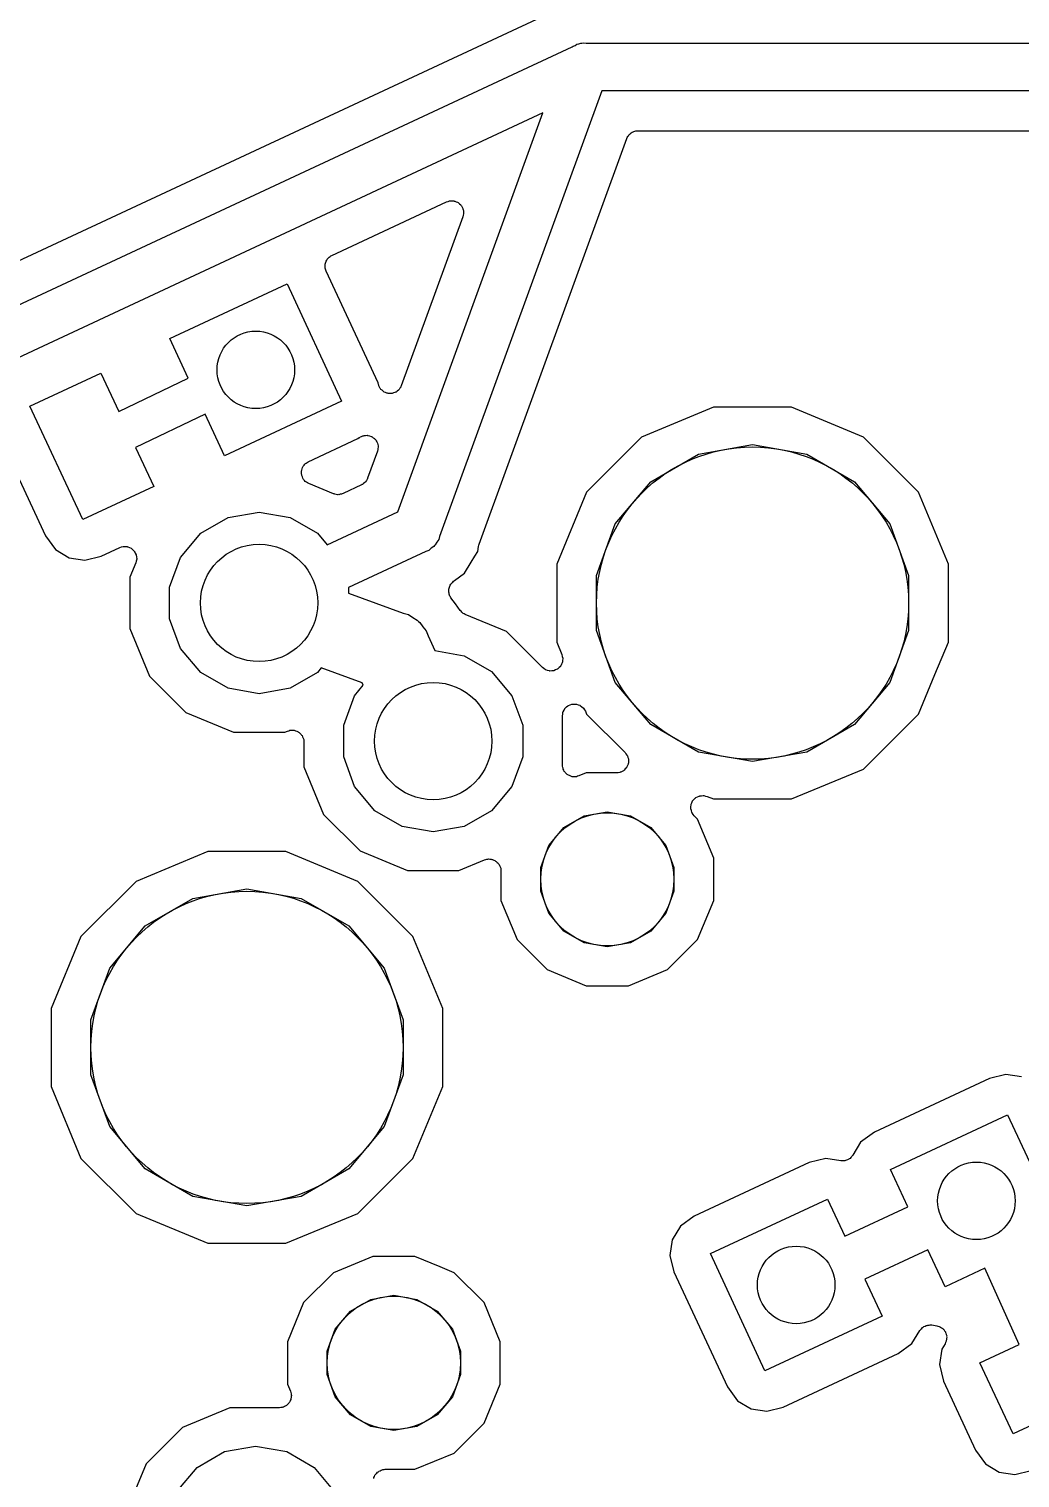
# Model space of a CAD drawing. Extents: x 24 to 196, y -189 to -31.
# Drawn here: x 74.49 to 87.16, y -149.93 to -131.42 of the extents above; entities that cross this region are included whole.
import ezdxf

# ---------------------------------------------------------------- set-up
doc = ezdxf.new("R2010")
doc.units = 0
doc.header["$MEASUREMENT"] = 0
doc.layers.add('BLACK', color=7, linetype='CONTINUOUS')

msp = doc.modelspace()

# ---------------------------------------------------------------- linework, layer by layer
at = {"layer": 'BLACK', "linetype": 'CONTINUOUS'}
for p, q in [((81.1705, -131.213), (64.6525, -138.915)), ((64.793, -139.41), (81.4349, -131.651)), ((81.4349, -131.651), (81.4454, -131.642)), ((81.4454, -131.642), (81.4708, -131.633)), ((81.4708, -131.633), (81.4942, -131.619)), ((81.4942, -131.619), (81.5209, -131.614)), ((81.5209, -131.614), (81.5464, -131.605)), ((81.5464, -131.605), (81.56, -131.605)), ((81.56, -131.605), (81.5731, -131.601)), ((81.5731, -131.601), (81.6133, -131.605)), ((81.6133, -131.605), (115.942, -131.605)), ((81.8134, -132.215), (79.7396, -137.907)), ((115.332, -132.215), (81.8134, -132.215)), ((81.0617, -132.497), (65.1529, -139.915)), ((79.2055, -137.592), (81.0617, -132.497)), ((80.245, -138.004), (82.1325, -132.823)), ((82.1325, -132.823), (82.1391, -132.811)), ((82.1391, -132.811), (82.1437, -132.799)), ((82.1437, -132.799), (82.1523, -132.789)), ((82.1523, -132.789), (82.159, -132.777)), ((82.159, -132.777), (82.1692, -132.768)), ((82.1692, -132.768), (82.1777, -132.758)), ((82.1777, -132.758), (82.1893, -132.752)), ((82.1893, -132.752), (82.1995, -132.743)), ((82.1995, -132.743), (82.212, -132.738)), ((82.212, -132.738), (82.2235, -132.732)), ((82.2235, -132.732), (82.2367, -132.729)), ((82.2367, -132.729), (82.2492, -132.725)), ((82.2492, -132.725), (82.2626, -132.725)), ((82.2626, -132.725), (82.2757, -132.723)), ((82.2757, -132.723), (113.738, -132.723)), ((79.8308, -133.632), (79.8501, -133.626)), ((79.8501, -133.626), (79.8688, -133.62)), ((79.8688, -133.62), (79.8755, -133.62)), ((79.8755, -133.62), (79.8819, -133.618)), ((79.8819, -133.618), (79.9018, -133.62)), ((79.9018, -133.62), (79.9217, -133.62)), ((79.9217, -133.62), (79.928, -133.622)), ((79.928, -133.622), (79.9347, -133.623)), ((79.9347, -133.623), (79.9527, -133.631)), ((78.3641, -134.316), (79.8308, -133.632)), ((79.9527, -133.631), (79.9715, -133.638)), ((79.9715, -133.638), (79.9766, -133.642)), ((79.9766, -133.642), (79.9826, -133.645)), ((79.9826, -133.645), (79.9967, -133.659)), ((79.9967, -133.659), (80.012, -133.672)), ((80.012, -133.672), (80.0153, -133.678)), ((80.0153, -133.678), (80.0201, -133.682)), ((80.0201, -133.682), (80.0285, -133.7)), ((80.0285, -133.7), (80.0384, -133.718)), ((80.0384, -133.718), (80.0396, -133.724)), ((80.0419, -133.802), (80.0384, -133.822)), ((80.0396, -133.724), (80.0424, -133.73)), ((80.047, -133.783), (80.0419, -133.802)), ((80.0424, -133.73), (80.0442, -133.75)), ((80.0442, -133.75), (80.0476, -133.77)), ((80.0476, -133.77), (80.0465, -133.776)), ((80.0465, -133.776), (80.047, -133.783)), ((80.0384, -133.822), (79.2517, -135.981)), ((78.298, -134.378), (78.3036, -134.366)), ((78.3036, -134.366), (78.3131, -134.357)), ((78.3131, -134.357), (78.3207, -134.346)), ((78.3207, -134.346), (78.3316, -134.338)), ((78.3316, -134.338), (78.3411, -134.329)), ((78.3411, -134.329), (78.3531, -134.323)), ((78.3531, -134.323), (78.3641, -134.316)), ((78.2767, -134.44), (78.2801, -134.428)), ((78.2778, -134.454), (78.2767, -134.44)), ((78.2767, -134.467), (78.2778, -134.454)), ((78.2801, -134.48), (78.2767, -134.467)), ((78.2801, -134.428), (78.2813, -134.414)), ((78.2813, -134.493), (78.2801, -134.48)), ((78.2813, -134.414), (78.2869, -134.402)), ((78.2869, -134.505), (78.2813, -134.493)), ((78.2869, -134.402), (78.2904, -134.389)), ((78.2904, -134.518), (78.2869, -134.505)), ((78.2904, -134.389), (78.298, -134.378)), ((78.9552, -135.944), (78.2904, -134.518)), ((76.2954, -135.379), (77.7917, -134.681)), ((77.7917, -134.681), (78.4895, -136.178)), ((76.5304, -135.883), (76.2954, -135.379)), ((74.5076, -136.241), (75.4139, -135.818)), ((75.4139, -135.818), (75.6425, -136.308)), ((75.6425, -136.308), (76.5304, -135.883)), ((78.9605, -135.965), (78.9552, -135.944)), ((78.9639, -135.973), (78.9605, -135.965)), ((78.9653, -135.981), (78.9639, -135.973)), ((78.9744, -135.997), (78.9653, -135.981)), ((78.9818, -136.014), (78.9744, -135.997)), ((78.9876, -136.02), (78.9818, -136.014)), ((78.9918, -136.027), (78.9876, -136.02)), ((79.0058, -136.039), (78.9918, -136.027)), ((79.2252, -136.027), (79.2189, -136.033)), ((79.2344, -136.011), (79.2252, -136.027)), ((79.2452, -135.997), (79.2344, -136.011)), ((79.2475, -135.989), (79.2452, -135.997)), ((79.2517, -135.981), (79.2475, -135.989)), ((78.4895, -136.178), (76.9931, -136.875)), ((79.0184, -136.052), (79.0058, -136.039)), ((79.0259, -136.056), (79.0184, -136.052)), ((79.0323, -136.061), (79.0259, -136.056)), ((79.0495, -136.067), (79.0323, -136.061)), ((79.0659, -136.075), (79.0495, -136.067)), ((79.0742, -136.076), (79.0659, -136.075)), ((79.082, -136.079), (79.0742, -136.076)), ((79.1003, -136.079), (79.082, -136.079)), ((79.1185, -136.081), (79.1003, -136.079)), ((79.1266, -136.079), (79.1185, -136.081)), ((79.135, -136.079), (79.1266, -136.079)), ((79.1521, -136.073), (79.135, -136.079)), ((79.1699, -136.069), (79.1521, -136.073)), ((79.1768, -136.064), (79.1699, -136.069)), ((79.1847, -136.061), (79.1768, -136.064)), ((79.1987, -136.049), (79.1847, -136.061)), ((79.2139, -136.039), (79.1987, -136.049)), ((79.2189, -136.033), (79.2139, -136.039)), ((75.1838, -137.691), (74.5076, -136.241)), ((76.7451, -136.344), (75.8572, -136.769)), ((76.9931, -136.875), (76.7451, -136.344)), ((83.2416, -136.255), (82.322, -136.636)), ((84.2369, -136.255), (83.2416, -136.255)), ((85.1564, -136.636), (84.2369, -136.255)), ((74.0512, -136.495), (74.7053, -137.898)), ((75.8572, -136.769), (76.0901, -137.268)), ((78.063, -136.951), (78.696, -136.656)), ((78.696, -136.656), (78.7134, -136.643)), ((78.7134, -136.643), (78.721, -136.64)), ((78.721, -136.64), (78.7274, -136.634)), ((78.7274, -136.634), (78.7446, -136.628)), ((78.7446, -136.628), (78.7609, -136.62)), ((78.7609, -136.62), (78.7693, -136.619)), ((78.7693, -136.619), (78.7771, -136.616)), ((78.7771, -136.616), (78.7954, -136.616)), ((78.7954, -136.616), (78.8135, -136.614)), ((78.8135, -136.614), (78.8217, -136.616)), ((78.8217, -136.616), (78.8301, -136.616)), ((78.8301, -136.616), (78.8472, -136.622)), ((78.8472, -136.622), (78.8649, -136.627)), ((78.8649, -136.627), (78.8719, -136.631)), ((78.8719, -136.631), (78.8798, -136.634)), ((78.8798, -136.634), (78.8938, -136.646)), ((78.8938, -136.646), (78.909, -136.656)), ((78.909, -136.656), (78.9139, -136.663)), ((78.9139, -136.663), (78.9203, -136.668)), ((78.9203, -136.668), (78.9295, -136.684)), ((78.9295, -136.684), (78.9402, -136.699)), ((78.9402, -136.699), (78.9426, -136.707)), ((78.9426, -136.707), (78.9468, -136.714)), ((78.9468, -136.714), (78.95, -136.732)), ((78.95, -136.732), (78.9551, -136.75)), ((78.956, -136.766), (78.9528, -136.784)), ((78.9551, -136.75), (78.9545, -136.758)), ((78.9545, -136.758), (78.956, -136.766)), ((82.322, -136.636), (81.6182, -137.34)), ((83.0467, -136.855), (83.7392, -136.733)), ((83.7392, -136.733), (84.4317, -136.855)), ((85.8602, -137.34), (85.1564, -136.636)), ((78.0494, -136.961), (78.063, -136.951)), ((78.9468, -136.818), (78.8217, -137.162)), ((78.9482, -136.81), (78.9468, -136.818)), ((78.9516, -136.803), (78.9482, -136.81)), ((78.9528, -136.784), (78.9516, -136.803)), ((82.4378, -137.206), (83.0467, -136.855)), ((84.4317, -136.855), (85.0406, -137.206)), ((77.9756, -137.076), (77.9782, -137.067)), ((77.977, -137.093), (77.9756, -137.076)), ((77.9763, -137.109), (77.977, -137.093)), ((77.9793, -137.119), (77.9763, -137.109)), ((77.9782, -137.067), (77.9786, -137.057)), ((77.9786, -137.057), (77.985, -137.041)), ((77.9802, -137.129), (77.9793, -137.119)), ((77.9872, -137.144), (77.9802, -137.129)), ((77.985, -137.041), (77.9893, -137.025)), ((77.9893, -137.025), (77.995, -137.017)), ((77.995, -137.017), (77.9989, -137.008)), ((77.9989, -137.008), (78.0101, -136.995)), ((78.0101, -136.995), (78.0196, -136.982)), ((78.0196, -136.982), (78.0278, -136.976)), ((78.0278, -136.976), (78.0346, -136.969)), ((78.0346, -136.969), (78.0494, -136.961)), ((76.0901, -137.268), (75.1838, -137.691)), ((77.9922, -137.16), (77.9872, -137.144)), ((77.9983, -137.168), (77.9922, -137.16)), ((78.0025, -137.177), (77.9983, -137.168)), ((78.0143, -137.189), (78.0025, -137.177)), ((78.0244, -137.202), (78.0143, -137.189)), ((78.0329, -137.207), (78.0244, -137.202)), ((78.04, -137.214), (78.0329, -137.207)), ((78.055, -137.221), (78.04, -137.214)), ((78.0691, -137.23), (78.055, -137.221)), ((78.3838, -137.361), (78.0691, -137.23)), ((78.743, -137.248), (78.5066, -137.358)), ((78.7484, -137.244), (78.743, -137.248)), ((78.7547, -137.242), (78.7484, -137.244)), ((78.77, -137.229), (78.7547, -137.242)), ((78.7863, -137.217), (78.77, -137.229)), ((78.7901, -137.212), (78.7863, -137.217)), ((78.7952, -137.208), (78.7901, -137.212)), ((78.8052, -137.19), (78.7952, -137.208)), ((78.8166, -137.174), (78.8052, -137.19)), ((78.8184, -137.168), (78.8166, -137.174)), ((78.8217, -137.162), (78.8184, -137.168)), ((81.9858, -137.745), (82.4378, -137.206)), ((85.0406, -137.206), (85.4926, -137.745)), ((78.3936, -137.363), (78.3838, -137.361)), ((78.4027, -137.367), (78.3936, -137.363)), ((78.4193, -137.369), (78.4027, -137.367)), ((78.4355, -137.372), (78.4193, -137.369)), ((78.4454, -137.371), (78.4355, -137.372)), ((78.4554, -137.372), (78.4454, -137.371)), ((78.4715, -137.367), (78.4554, -137.372)), ((78.488, -137.365), (78.4715, -137.367)), ((78.4969, -137.361), (78.488, -137.365)), ((78.5066, -137.358), (78.4969, -137.361)), ((81.6182, -137.34), (81.2373, -138.26)), ((86.2411, -138.26), (85.8602, -137.34)), ((76.6886, -137.865), (77.0377, -137.664)), ((77.0377, -137.664), (77.4346, -137.594)), ((77.4346, -137.594), (77.8316, -137.664)), ((77.8316, -137.664), (78.1807, -137.865)), ((78.3044, -138.013), (79.2055, -137.592)), ((76.4295, -138.174), (76.6886, -137.865)), ((78.1807, -137.865), (78.3044, -138.013)), ((81.7453, -138.406), (81.9858, -137.745)), ((85.4926, -137.745), (85.7331, -138.406)), ((74.7053, -137.898), (74.8339, -138.073)), ((75.4176, -138.157), (75.6543, -138.046)), ((75.6543, -138.046), (75.6767, -138.04)), ((75.6767, -138.04), (75.6988, -138.033)), ((75.6988, -138.033), (75.7022, -138.034)), ((75.7022, -138.034), (75.7055, -138.033)), ((75.7055, -138.033), (75.7286, -138.035)), ((75.7286, -138.035), (75.7517, -138.036)), ((75.7517, -138.036), (75.7548, -138.037)), ((75.7548, -138.037), (75.7582, -138.037)), ((75.7582, -138.037), (75.7792, -138.047)), ((75.7792, -138.047), (75.8006, -138.056)), ((75.8006, -138.056), (75.8031, -138.058)), ((75.8031, -138.058), (75.8061, -138.06)), ((75.8061, -138.06), (75.8225, -138.076)), ((79.6344, -138.057), (79.6033, -138.083)), ((79.6676, -138.034), (79.6344, -138.057)), ((79.6753, -138.023), (79.6676, -138.034)), ((79.6857, -138.014), (79.6753, -138.023)), ((79.706, -137.979), (79.6857, -138.014)), ((79.7292, -137.946), (79.706, -137.979)), ((79.7396, -137.907), (79.7292, -137.946)), ((80.2275, -138.099), (80.2375, -138.033)), ((80.2375, -138.033), (80.2424, -138.019)), ((80.2424, -138.019), (80.245, -138.004)), ((74.8339, -138.073), (75.0067, -138.178)), ((75.0067, -138.178), (75.2064, -138.208)), ((75.2064, -138.208), (75.4176, -138.157)), ((75.8595, -138.243), (75.7836, -138.426)), ((75.8225, -138.076), (75.8396, -138.092)), ((75.8396, -138.092), (75.8412, -138.095)), ((75.8412, -138.095), (75.8436, -138.097)), ((75.8436, -138.097), (75.8534, -138.118)), ((75.8534, -138.118), (75.8641, -138.139)), ((75.8646, -138.22), (75.8595, -138.243)), ((75.8641, -138.139), (75.8645, -138.142)), ((75.8645, -138.142), (75.8659, -138.145)), ((75.8706, -138.198), (75.8646, -138.22)), ((75.8659, -138.145), (75.868, -138.168)), ((75.868, -138.168), (75.871, -138.191)), ((75.871, -138.191), (75.8703, -138.194)), ((75.8703, -138.194), (75.8706, -138.198)), ((76.2916, -138.553), (76.4295, -138.174)), ((79.5654, -138.097), (78.5776, -138.558)), ((79.6033, -138.083), (79.5654, -138.097)), ((80.0597, -138.375), (80.1441, -138.236)), ((80.1441, -138.236), (80.1927, -138.156)), ((80.1441, -138.236), (80.1441, -138.236)), ((80.1441, -138.236), (80.1441, -138.236)), ((80.1927, -138.156), (80.1928, -138.156)), ((80.1928, -138.156), (80.2275, -138.099)), ((75.7836, -138.426), (75.7836, -139.083)), ((79.9313, -138.469), (80.0597, -138.375)), ((81.2373, -138.26), (81.2373, -139.255)), ((81.7453, -139.109), (81.7453, -138.406)), ((85.7331, -138.406), (85.7331, -139.109)), ((86.2411, -139.255), (86.2411, -138.26)), ((76.2916, -138.956), (76.2916, -138.553)), ((78.5776, -138.558), (78.5776, -138.631)), ((79.8569, -138.591), (79.8601, -138.578)), ((79.8583, -138.605), (79.8569, -138.591)), ((79.8575, -138.618), (79.8583, -138.605)), ((79.8612, -138.631), (79.8575, -138.618)), ((79.8601, -138.578), (79.8609, -138.565)), ((79.8609, -138.565), (79.8663, -138.553)), ((79.8663, -138.553), (79.8695, -138.54)), ((79.8695, -138.54), (79.8769, -138.529)), ((79.8769, -138.529), (79.8822, -138.517)), ((79.8822, -138.517), (79.8915, -138.507)), ((79.8915, -138.507), (79.8989, -138.496)), ((79.8989, -138.496), (79.9096, -138.488)), ((79.9096, -138.488), (79.9188, -138.478)), ((79.9188, -138.478), (79.9313, -138.469)), ((79.9313, -138.469), (79.9313, -138.469)), ((79.9313, -138.469), (79.9313, -138.469)), ((78.5776, -138.631), (79.2765, -138.885)), ((79.8626, -138.644), (79.8612, -138.631)), ((79.8685, -138.656), (79.8626, -138.644)), ((79.8723, -138.669), (79.8685, -138.656)), ((79.8802, -138.679), (79.8723, -138.669)), ((79.886, -138.691), (79.8802, -138.679)), ((79.9422, -138.768), (79.886, -138.691)), ((79.9423, -138.768), (79.9422, -138.768)), ((80.0033, -138.851), (79.9423, -138.768)), ((79.9423, -138.768), (79.9423, -138.768)), ((76.4295, -139.335), (76.2916, -138.956)), ((79.2765, -138.885), (79.3417, -138.902)), ((79.3417, -138.902), (79.3968, -138.941)), ((79.3968, -138.941), (79.4551, -138.975)), ((79.4551, -138.975), (79.4698, -138.992)), ((79.4698, -138.992), (79.4884, -139.005)), ((80.0142, -138.862), (80.0033, -138.851)), ((80.0233, -138.874), (80.0142, -138.862)), ((80.0331, -138.88), (80.0233, -138.874)), ((80.0416, -138.888), (80.0331, -138.88)), ((80.0553, -138.894), (80.0416, -138.888)), ((80.0679, -138.902), (80.0553, -138.894)), ((80.5943, -139.12), (80.0679, -138.902)), ((75.7836, -139.083), (76.035, -139.69)), ((79.4884, -139.005), (79.527, -139.06)), ((79.527, -139.06), (79.5703, -139.112)), ((79.5703, -139.112), (79.5933, -139.175)), ((79.5933, -139.175), (79.6808, -139.363)), ((81.0549, -139.581), (80.5943, -139.12)), ((81.9858, -139.77), (81.7453, -139.109)), ((85.7331, -139.109), (85.4926, -139.77)), ((76.6886, -139.644), (76.4295, -139.335)), ((79.6808, -139.363), (80.056, -139.429)), ((81.2373, -139.255), (81.3035, -139.415)), ((86.0697, -139.669), (86.2411, -139.255)), ((80.056, -139.429), (80.4051, -139.631)), ((81.2974, -139.539), (81.2876, -139.56)), ((81.3081, -139.519), (81.2974, -139.539)), ((81.3035, -139.415), (81.3085, -139.437)), ((81.3085, -139.516), (81.3081, -139.519)), ((81.3085, -139.437), (81.3145, -139.46)), ((81.3099, -139.513), (81.3085, -139.516)), ((81.3119, -139.489), (81.3099, -139.513)), ((81.315, -139.466), (81.3119, -139.489)), ((81.3145, -139.46), (81.3142, -139.463)), ((81.3142, -139.463), (81.315, -139.466)), ((76.035, -139.69), (76.4994, -140.154)), ((77.0377, -139.845), (76.6886, -139.644)), ((78.1807, -139.644), (77.8316, -139.845)), ((78.2297, -139.585), (78.1807, -139.644)), ((78.7519, -139.775), (78.2297, -139.585)), ((80.4051, -139.631), (80.6642, -139.94)), ((81.0739, -139.594), (81.0549, -139.581)), ((81.0923, -139.608), (81.0739, -139.594)), ((81.0956, -139.609), (81.0923, -139.608)), ((81.0983, -139.611), (81.0956, -139.609)), ((81.1207, -139.617), (81.0983, -139.611)), ((81.1428, -139.624), (81.1207, -139.617)), ((81.1462, -139.624), (81.1428, -139.624)), ((81.1494, -139.625), (81.1462, -139.624)), ((81.1725, -139.623), (81.1494, -139.625)), ((81.1957, -139.622), (81.1725, -139.623)), ((81.1988, -139.621), (81.1957, -139.622)), ((81.2022, -139.62), (81.1988, -139.621)), ((81.2232, -139.61), (81.2022, -139.62)), ((81.2446, -139.602), (81.2232, -139.61)), ((81.2471, -139.599), (81.2446, -139.602)), ((81.2501, -139.598), (81.2471, -139.599)), ((81.2665, -139.581), (81.2501, -139.598)), ((81.2836, -139.566), (81.2665, -139.581)), ((81.2852, -139.563), (81.2836, -139.566)), ((81.2876, -139.56), (81.2852, -139.563)), ((85.8602, -140.174), (86.0697, -139.669)), ((86.0697, -139.669), (86.0697, -139.669)), ((77.4346, -139.915), (77.0377, -139.845)), ((77.8316, -139.845), (77.4346, -139.915)), ((78.6539, -139.94), (78.7662, -139.806)), ((78.7662, -139.806), (78.7519, -139.775)), ((82.4378, -140.308), (81.9858, -139.77)), ((85.4926, -139.77), (85.0406, -140.308)), ((78.5161, -140.318), (78.6539, -139.94)), ((80.6642, -139.94), (80.8021, -140.318)), ((81.3309, -140.125), (81.3416, -140.104)), ((81.3416, -140.104), (81.3441, -140.102)), ((81.3441, -140.102), (81.3457, -140.099)), ((81.3457, -140.099), (81.3635, -140.084)), ((81.3635, -140.084), (81.3806, -140.068)), ((81.3806, -140.068), (81.3837, -140.067)), ((81.3837, -140.067), (81.3863, -140.065)), ((81.3863, -140.065), (81.4081, -140.057)), ((81.4081, -140.057), (81.4295, -140.048)), ((81.4295, -140.048), (81.4329, -140.048)), ((81.4329, -140.048), (81.436, -140.047)), ((81.436, -140.047), (81.4592, -140.047)), ((81.4592, -140.047), (81.4824, -140.046)), ((81.4824, -140.046), (81.4856, -140.047)), ((81.4856, -140.047), (81.4889, -140.047)), ((81.4889, -140.047), (81.5107, -140.055)), ((81.5107, -140.055), (81.5329, -140.062)), ((81.5329, -140.062), (81.5355, -140.064)), ((81.5355, -140.064), (81.5387, -140.065)), ((81.5387, -140.065), (81.5564, -140.08)), ((81.5564, -140.08), (81.5748, -140.094)), ((81.5748, -140.094), (81.5767, -140.097)), ((81.5767, -140.097), (81.5792, -140.099)), ((81.5792, -140.099), (81.5908, -140.119)), ((76.4994, -140.154), (77.1062, -140.406)), ((81.3101, -140.197), (81.3141, -140.174)), ((81.3101, -140.824), (81.3101, -140.197)), ((81.3141, -140.174), (81.3171, -140.151)), ((81.3171, -140.151), (81.3187, -140.148)), ((81.3187, -140.148), (81.3193, -140.145)), ((81.3193, -140.145), (81.3309, -140.125)), ((81.5908, -140.119), (81.6033, -140.138)), ((81.6033, -140.138), (81.6182, -140.174)), ((81.6182, -140.174), (82.1098, -140.666)), ((85.1564, -140.878), (85.8602, -140.174)), ((77.1062, -140.406), (77.763, -140.406)), ((77.763, -140.406), (77.7974, -140.391)), ((77.7974, -140.391), (77.8136, -140.388)), ((77.8136, -140.388), (77.8292, -140.382)), ((77.8292, -140.382), (77.8392, -140.382)), ((77.8392, -140.382), (77.849, -140.38)), ((77.849, -140.38), (77.8655, -140.382)), ((77.8655, -140.382), (77.8821, -140.382)), ((77.8821, -140.382), (77.8916, -140.385)), ((77.8916, -140.385), (77.9015, -140.387)), ((77.9015, -140.387), (77.9163, -140.394)), ((77.9163, -140.394), (77.9319, -140.4)), ((77.9319, -140.4), (77.9396, -140.407)), ((77.9396, -140.407), (77.9485, -140.411)), ((77.9485, -140.411), (77.9597, -140.423)), ((77.9597, -140.423), (77.9724, -140.434)), ((77.9724, -140.434), (77.9774, -140.443)), ((77.9774, -140.443), (77.9842, -140.45)), ((77.9842, -140.45), (77.9906, -140.466)), ((77.9906, -140.466), (77.9989, -140.48)), ((78.5161, -140.721), (78.5161, -140.318)), ((80.8021, -140.318), (80.8021, -140.721)), ((83.0467, -140.66), (82.4378, -140.308)), ((85.0406, -140.308), (84.4317, -140.66)), ((77.9989, -140.48), (78.0006, -140.49)), ((78.0006, -140.49), (78.0045, -140.499)), ((78.0045, -140.499), (78.0052, -140.516)), ((78.0052, -140.516), (78.0081, -140.532)), ((78.0081, -140.532), (78.0081, -140.848)), ((78.6539, -141.1), (78.5161, -140.721)), ((80.8021, -140.721), (80.6642, -141.1)), ((81.313, -140.84), (81.3101, -140.824)), ((81.3137, -140.857), (81.313, -140.84)), ((82.1098, -140.666), (82.1212, -140.682)), ((82.1212, -140.682), (82.134, -140.698)), ((82.134, -140.698), (82.1363, -140.704)), ((82.1408, -140.831), (82.134, -140.85)), ((82.1363, -140.704), (82.1401, -140.709)), ((82.1401, -140.709), (82.1453, -140.729)), ((82.1492, -140.813), (82.1408, -140.831)), ((82.1453, -140.729), (82.1521, -140.747)), ((82.1498, -140.807), (82.1492, -140.813)), ((82.1521, -140.8), (82.1498, -140.807)), ((82.1521, -140.747), (82.1521, -140.754)), ((82.1521, -140.754), (82.1538, -140.761)), ((82.1538, -140.761), (82.1521, -140.78)), ((82.1521, -140.78), (82.1521, -140.8)), ((83.7392, -140.782), (83.0467, -140.66)), ((84.4317, -140.66), (83.7392, -140.782)), ((78.0081, -140.848), (78.2594, -141.455)), ((81.3175, -140.866), (81.3137, -140.857)), ((81.3193, -140.876), (81.3175, -140.866)), ((81.3276, -140.89), (81.3193, -140.876)), ((81.3339, -140.906), (81.3276, -140.89)), ((81.3407, -140.913), (81.3339, -140.906)), ((81.3457, -140.922), (81.3407, -140.913)), ((81.3585, -140.932), (81.3457, -140.922)), ((81.3697, -140.945), (81.3585, -140.932)), ((81.3786, -140.949), (81.3697, -140.945)), ((81.3863, -140.956), (81.3786, -140.949)), ((81.4019, -140.961), (81.3863, -140.956)), ((81.4167, -140.969), (81.4019, -140.961)), ((81.4266, -140.97), (81.4167, -140.969)), ((81.436, -140.974), (81.4266, -140.97)), ((81.4526, -140.974), (81.436, -140.974)), ((81.4691, -140.976), (81.4526, -140.974)), ((81.4789, -140.974), (81.4691, -140.976)), ((81.4889, -140.974), (81.4789, -140.974)), ((81.5046, -140.968), (81.4889, -140.974)), ((81.5208, -140.965), (81.5046, -140.968)), ((81.6132, -140.926), (81.5208, -140.965)), ((82.002, -140.926), (81.6132, -140.926)), ((82.0216, -140.923), (82.002, -140.926)), ((82.0415, -140.921), (82.0216, -140.923)), ((82.0475, -140.918), (82.0415, -140.921)), ((82.0541, -140.917), (82.0475, -140.918)), ((82.0714, -140.907), (82.0541, -140.917)), ((82.0894, -140.899), (82.0714, -140.907)), ((82.0942, -140.894), (82.0894, -140.899)), ((82.1, -140.891), (82.0942, -140.894)), ((82.1128, -140.875), (82.1, -140.891)), ((82.1269, -140.861), (82.1128, -140.875)), ((82.1297, -140.855), (82.1269, -140.861)), ((82.134, -140.85), (82.1297, -140.855)), ((84.2369, -141.259), (85.1564, -140.878)), ((78.913, -141.409), (78.6539, -141.1)), ((80.6642, -141.1), (80.4051, -141.409)), ((83.0857, -141.217), (83.1087, -141.214)), ((83.1087, -141.214), (83.112, -141.215)), ((82.9502, -141.38), (82.9523, -141.357)), ((82.9511, -141.383), (82.9502, -141.38)), ((82.951, -141.386), (82.9511, -141.383)), ((82.9579, -141.408), (82.951, -141.386)), ((82.9523, -141.357), (82.9533, -141.333)), ((82.9533, -141.333), (82.9546, -141.33)), ((82.9546, -141.33), (82.9549, -141.327)), ((82.9549, -141.327), (82.9647, -141.306)), ((82.9647, -141.306), (82.9735, -141.284)), ((82.9735, -141.284), (82.9758, -141.282)), ((82.9758, -141.282), (82.9772, -141.279)), ((82.9772, -141.279), (82.9936, -141.263)), ((82.9936, -141.263), (83.0093, -141.245)), ((83.0093, -141.245), (83.0123, -141.244)), ((83.0123, -141.244), (83.0147, -141.242)), ((83.0147, -141.242), (83.0357, -141.232)), ((83.0357, -141.232), (83.0562, -141.221)), ((83.0562, -141.221), (83.0596, -141.221)), ((83.0596, -141.221), (83.0626, -141.219)), ((83.0626, -141.219), (83.0857, -141.217)), ((83.112, -141.215), (83.1154, -141.215)), ((83.1154, -141.215), (83.1377, -141.221)), ((83.1377, -141.221), (83.1604, -141.226)), ((83.1604, -141.226), (83.2416, -141.259)), ((83.2416, -141.259), (84.2369, -141.259)), ((78.2594, -141.455), (78.7239, -141.919)), ((79.2621, -141.61), (78.913, -141.409)), ((80.4051, -141.409), (80.056, -141.61)), ((81.3282, -141.623), (81.588, -141.473)), ((81.588, -141.473), (81.8835, -141.421)), ((81.8835, -141.421), (82.1791, -141.473)), ((82.1791, -141.473), (82.4389, -141.623)), ((82.9639, -141.431), (82.9579, -141.408)), ((82.9659, -141.434), (82.9639, -141.431)), ((82.9669, -141.437), (82.9659, -141.434)), ((82.981, -141.455), (82.9669, -141.437)), ((82.9943, -141.474), (82.981, -141.455)), ((83.0356, -141.515), (82.9943, -141.474)), ((83.2424, -142.015), (83.0356, -141.515)), ((79.6591, -141.68), (79.2621, -141.61)), ((80.056, -141.61), (79.6591, -141.68)), ((81.1353, -141.853), (81.3282, -141.623)), ((82.4389, -141.623), (82.6318, -141.853)), ((76.7818, -141.93), (75.8623, -142.311)), ((77.7772, -141.93), (76.7818, -141.93)), ((78.6967, -142.311), (77.7772, -141.93)), ((78.7239, -141.919), (79.3307, -142.171)), ((81.0326, -142.135), (81.1353, -141.853)), ((82.6318, -141.853), (82.7344, -142.135)), ((79.9875, -142.171), (80.3139, -142.036)), ((80.3139, -142.036), (80.3302, -142.032)), ((80.3302, -142.032), (80.3458, -142.026)), ((80.3458, -142.026), (80.3558, -142.026)), ((80.3558, -142.026), (80.3656, -142.024)), ((80.3656, -142.024), (80.3821, -142.026)), ((80.3821, -142.026), (80.3987, -142.026)), ((80.3987, -142.026), (80.4081, -142.03)), ((80.4081, -142.03), (80.4181, -142.031)), ((80.4181, -142.031), (80.4328, -142.039)), ((80.4328, -142.039), (80.4484, -142.044)), ((80.4484, -142.044), (80.4561, -142.051)), ((80.4561, -142.051), (80.465, -142.056)), ((80.465, -142.056), (80.4763, -142.068)), ((80.4763, -142.068), (80.489, -142.078)), ((80.489, -142.078), (80.494, -142.087)), ((80.494, -142.087), (80.5008, -142.095)), ((80.5008, -142.095), (80.5071, -142.11)), ((80.5071, -142.11), (80.5155, -142.124)), ((80.5155, -142.124), (80.5172, -142.134)), ((80.5172, -142.134), (80.521, -142.143)), ((81.0326, -142.435), (81.0326, -142.135)), ((82.7344, -142.135), (82.7344, -142.435)), ((83.2424, -142.555), (83.2424, -142.015)), ((75.8623, -142.311), (75.1585, -143.015)), ((79.4005, -143.015), (78.6967, -142.311)), ((79.3307, -142.171), (79.9875, -142.171)), ((80.521, -142.143), (80.5218, -142.16)), ((80.5218, -142.16), (80.5246, -142.176)), ((80.5246, -142.176), (80.5246, -142.555)), ((76.587, -142.529), (77.2795, -142.407)), ((77.2795, -142.407), (77.972, -142.529)), ((81.1353, -142.717), (81.0326, -142.435)), ((82.7344, -142.435), (82.6318, -142.717)), ((75.9781, -142.881), (76.587, -142.529)), ((77.972, -142.529), (78.5809, -142.881)), ((80.5246, -142.555), (80.7315, -143.055)), ((83.0356, -143.055), (83.2424, -142.555)), ((81.3282, -142.947), (81.1353, -142.717)), ((82.6318, -142.717), (82.4389, -142.947)), ((75.1585, -143.015), (74.7776, -143.934)), ((75.5261, -143.42), (75.9781, -142.881)), ((78.5809, -142.881), (79.0329, -143.42)), ((79.7814, -143.934), (79.4005, -143.015)), ((80.7315, -143.055), (81.1138, -143.437)), ((81.588, -143.097), (81.3282, -142.947)), ((82.4389, -142.947), (82.1791, -143.097)), ((82.6533, -143.437), (83.0356, -143.055)), ((81.8835, -143.149), (81.588, -143.097)), ((82.1791, -143.097), (81.8835, -143.149)), ((75.2856, -144.08), (75.5261, -143.42)), ((79.0329, -143.42), (79.2734, -144.08)), ((81.1138, -143.437), (81.6132, -143.644)), ((82.1538, -143.644), (82.6533, -143.437)), ((81.6132, -143.644), (82.1538, -143.644)), ((74.7776, -143.934), (74.7776, -144.93)), ((79.7814, -144.93), (79.7814, -143.934)), ((75.2856, -144.784), (75.2856, -144.08)), ((79.2734, -144.08), (79.2734, -144.784)), ((75.5261, -145.444), (75.2856, -144.784)), ((79.2734, -144.784), (79.0329, -145.444)), ((86.7643, -144.829), (85.2952, -145.514)), ((86.9754, -144.778), (86.7643, -144.829)), ((87.1752, -144.808), (86.9754, -144.778)), ((74.7776, -144.93), (75.1585, -145.849)), ((79.4005, -145.849), (79.7814, -144.93)), ((75.9781, -145.983), (75.5261, -145.444)), ((79.0329, -145.444), (78.5809, -145.983)), ((85.5017, -145.993), (86.998, -145.295)), ((86.998, -145.295), (87.6958, -146.791)), ((85.1198, -145.643), (85.019, -145.809)), ((85.2952, -145.514), (85.1198, -145.643)), ((84.9951, -145.836), (84.9841, -145.849)), ((85.0076, -145.825), (84.9951, -145.836)), ((85.0124, -145.817), (85.0076, -145.825)), ((85.019, -145.809), (85.0124, -145.817)), ((75.1585, -145.849), (75.8623, -146.553)), ((76.587, -146.335), (75.9781, -145.983)), ((78.5809, -145.983), (77.972, -146.335)), ((78.6967, -146.553), (79.4005, -145.849)), ((84.4622, -145.903), (82.9931, -146.588)), ((84.6734, -145.851), (84.4622, -145.903)), ((84.8655, -145.881), (84.6734, -145.851)), ((84.8756, -145.88), (84.8655, -145.881)), ((84.8854, -145.882), (84.8756, -145.88)), ((84.9018, -145.88), (84.8854, -145.882)), ((84.9185, -145.879), (84.9018, -145.88)), ((84.9278, -145.876), (84.9185, -145.879)), ((84.9377, -145.874), (84.9278, -145.876)), ((84.9523, -145.866), (84.9377, -145.874)), ((84.9678, -145.86), (84.9523, -145.866)), ((84.9753, -145.854), (84.9678, -145.86)), ((84.9841, -145.849), (84.9753, -145.854)), ((85.7222, -146.466), (85.5017, -145.993)), ((77.2795, -146.457), (76.587, -146.335)), ((77.972, -146.335), (77.2795, -146.457)), ((83.1997, -147.066), (84.696, -146.369)), ((84.696, -146.369), (84.9162, -146.841)), ((75.8623, -146.553), (76.7818, -146.934)), ((77.7772, -146.934), (78.6967, -146.553)), ((84.9162, -146.841), (85.7222, -146.466)), ((82.8178, -146.716), (82.713, -146.889)), ((82.9931, -146.588), (82.8178, -146.716)), ((76.7818, -146.934), (77.7772, -146.934)), ((82.713, -146.889), (82.6822, -147.089)), ((78.8857, -147.103), (78.3862, -147.309)), ((79.4263, -147.103), (78.8857, -147.103)), ((79.7495, -147.236), (79.4263, -147.103)), ((82.6822, -147.089), (82.7339, -147.3)), ((83.8974, -148.563), (83.1997, -147.066)), ((85.9799, -147.018), (85.1738, -147.393)), ((86.1995, -147.489), (85.9799, -147.018)), ((78.3862, -147.309), (78.0039, -147.692)), ((79.9257, -147.309), (79.7495, -147.236)), ((80.308, -147.692), (79.9257, -147.309)), ((82.7339, -147.3), (83.419, -148.769)), ((86.7069, -147.253), (86.1995, -147.489)), ((87.1451, -148.228), (86.7069, -147.253)), ((85.1738, -147.393), (85.3938, -147.865)), ((78.0039, -147.692), (77.7971, -148.191)), ((78.6006, -147.8), (78.8604, -147.65)), ((78.8604, -147.65), (79.156, -147.597)), ((79.156, -147.597), (79.4515, -147.65)), ((79.4515, -147.65), (79.7113, -147.8)), ((80.5149, -148.191), (80.308, -147.692)), ((78.4077, -148.029), (78.6006, -147.8)), ((79.7113, -147.8), (79.9042, -148.029)), ((85.3938, -147.865), (83.8974, -148.563)), ((78.3051, -148.311), (78.4077, -148.029)), ((79.9042, -148.029), (80.0069, -148.311)), ((85.7756, -148.215), (85.8765, -148.049)), ((85.8765, -148.049), (85.8831, -148.041)), ((85.8831, -148.041), (85.8879, -148.032)), ((85.8879, -148.032), (85.9004, -148.021)), ((85.9004, -148.021), (85.9114, -148.009)), ((85.9114, -148.009), (85.9202, -148.004)), ((85.9202, -148.004), (85.9277, -147.997)), ((85.9277, -147.997), (85.9432, -147.991)), ((85.9432, -147.991), (85.9578, -147.983)), ((85.9578, -147.983), (85.9677, -147.982)), ((85.9677, -147.982), (85.977, -147.978)), ((85.977, -147.978), (85.9937, -147.978)), ((85.9937, -147.978), (86.0101, -147.975)), ((86.0101, -147.975), (86.0199, -147.977)), ((86.0199, -147.977), (86.0299, -147.977)), ((86.0299, -147.977), (86.0916, -147.987)), ((86.0916, -147.987), (86.1073, -147.992)), ((86.1073, -147.992), (86.1236, -147.995)), ((86.1236, -147.995), (86.1322, -148)), ((86.1322, -148), (86.1417, -148.004)), ((86.1417, -148.004), (86.1547, -148.014)), ((86.1547, -148.014), (86.1689, -148.023)), ((86.1689, -148.023), (86.1751, -148.03)), ((86.1751, -148.03), (86.183, -148.037)), ((86.183, -148.037), (86.1916, -148.051)), ((86.1916, -148.051), (86.202, -148.064)), ((77.7971, -148.191), (77.7971, -148.732)), ((80.5149, -148.732), (80.5149, -148.191)), ((85.6003, -148.343), (85.7756, -148.215)), ((86.1987, -148.216), (86.1572, -148.285)), ((86.2047, -148.201), (86.1987, -148.216)), ((86.202, -148.064), (86.2052, -148.073)), ((86.2127, -148.186), (86.2047, -148.201)), ((86.2052, -148.073), (86.2104, -148.082)), ((86.2104, -148.082), (86.2137, -148.098)), ((86.2142, -148.176), (86.2127, -148.186)), ((86.2137, -148.098), (86.219, -148.114)), ((86.2179, -148.167), (86.2142, -148.176)), ((86.2182, -148.15), (86.2179, -148.167)), ((86.2207, -148.134), (86.2182, -148.15)), ((86.219, -148.114), (86.2188, -148.124)), ((86.2188, -148.124), (86.2207, -148.134)), ((86.6439, -148.462), (87.1451, -148.228)), ((78.3051, -148.611), (78.3051, -148.311)), ((80.0069, -148.311), (80.0069, -148.611)), ((84.1312, -149.028), (85.6003, -148.343)), ((86.1572, -148.285), (86.1265, -148.484)), ((78.4077, -148.893), (78.3051, -148.611)), ((80.0069, -148.611), (79.9042, -148.893)), ((86.1265, -148.484), (86.1781, -148.695)), ((87.0665, -149.368), (86.6439, -148.462)), ((77.7971, -148.732), (77.8353, -148.824)), ((80.308, -149.231), (80.5149, -148.732)), ((83.419, -148.769), (83.5475, -148.944)), ((86.1781, -148.695), (86.5881, -149.575)), ((88.5166, -148.692), (87.0665, -149.368)), ((77.8032, -148.987), (77.7925, -148.999)), ((77.8155, -148.975), (77.8032, -148.987)), ((77.8201, -148.966), (77.8155, -148.975)), ((77.8265, -148.959), (77.8201, -148.966)), ((77.8322, -148.943), (77.8265, -148.959)), ((77.8399, -148.928), (77.8322, -148.943)), ((77.8353, -148.824), (77.8389, -148.84)), ((77.8389, -148.84), (77.8446, -148.856)), ((77.8412, -148.918), (77.8399, -148.928)), ((77.8446, -148.909), (77.8412, -148.918)), ((77.8446, -148.856), (77.8446, -148.866)), ((77.8446, -148.866), (77.8468, -148.876)), ((77.8468, -148.876), (77.8446, -148.892)), ((77.8446, -148.892), (77.8446, -148.909)), ((78.6006, -149.123), (78.4077, -148.893)), ((79.9042, -148.893), (79.7113, -149.123)), ((83.5475, -148.944), (83.7203, -149.049)), ((77.0623, -149.035), (76.4554, -149.286)), ((77.6945, -149.035), (77.0623, -149.035)), ((77.7109, -149.032), (77.6945, -149.035)), ((77.7275, -149.031), (77.7109, -149.032)), ((77.7368, -149.027), (77.7275, -149.031)), ((77.7467, -149.026), (77.7368, -149.027)), ((77.7611, -149.017), (77.7467, -149.026)), ((77.7764, -149.011), (77.7611, -149.017)), ((77.7838, -149.004), (77.7764, -149.011)), ((77.7925, -148.999), (77.7838, -149.004)), ((78.8604, -149.273), (78.6006, -149.123)), ((79.7113, -149.123), (79.4515, -149.273)), ((83.7203, -149.049), (83.92, -149.08)), ((83.92, -149.08), (84.1312, -149.028)), ((76.4554, -149.286), (75.991, -149.751)), ((79.156, -149.325), (78.8604, -149.273)), ((79.4515, -149.273), (79.156, -149.325)), ((79.9257, -149.613), (80.308, -149.231)), ((76.9937, -149.595), (77.3907, -149.525)), ((77.3907, -149.525), (77.7876, -149.595)), ((76.6446, -149.797), (76.9937, -149.595)), ((77.7876, -149.595), (78.1367, -149.797)), ((79.4263, -149.82), (79.9257, -149.613)), ((86.5881, -149.575), (86.7166, -149.75)), ((75.991, -149.751), (75.7715, -150.281)), ((76.3855, -150.106), (76.6446, -149.797)), ((78.1367, -149.797), (78.3958, -150.106)), ((78.9019, -149.927), (78.9096, -149.912)), ((78.9096, -149.912), (78.9153, -149.897)), ((78.9153, -149.897), (78.9217, -149.889)), ((78.9217, -149.889), (78.9263, -149.88)), ((78.9263, -149.88), (78.9386, -149.869)), ((78.9386, -149.869), (78.9493, -149.856)), ((78.9493, -149.856), (78.958, -149.851)), ((78.958, -149.851), (78.9654, -149.844)), ((78.9654, -149.844), (78.9807, -149.838)), ((78.9807, -149.838), (78.9951, -149.83)), ((78.9951, -149.83), (79.005, -149.828)), ((79.005, -149.828), (79.0143, -149.824)), ((79.0143, -149.824), (79.0309, -149.823)), ((79.0309, -149.823), (79.0472, -149.82)), ((79.0472, -149.82), (79.4263, -149.82)), ((86.7166, -149.75), (86.8894, -149.855)), ((86.8894, -149.855), (87.0891, -149.885)), ((87.0891, -149.885), (87.3003, -149.834)), ((78.9006, -149.937), (78.9019, -149.927))]:
    msp.add_line(p, q, dxfattribs=at)
at = {"layer": 'BLACK'}
for centre, radius in [((77.3924, -135.778), 0.4953), ((83.7392, -138.757), 1.9939), ((77.4346, -138.755), 0.7493), ((79.6591, -140.52), 0.7493), ((81.8835, -142.285), 0.8509), ((77.2795, -144.432), 1.9939), ((86.5987, -146.392), 0.4953), ((84.2967, -147.466), 0.4953), ((79.156, -148.461), 0.8509)]:
    msp.add_circle(centre, radius, dxfattribs=at)

doc.saveas('drawing.dxf')
